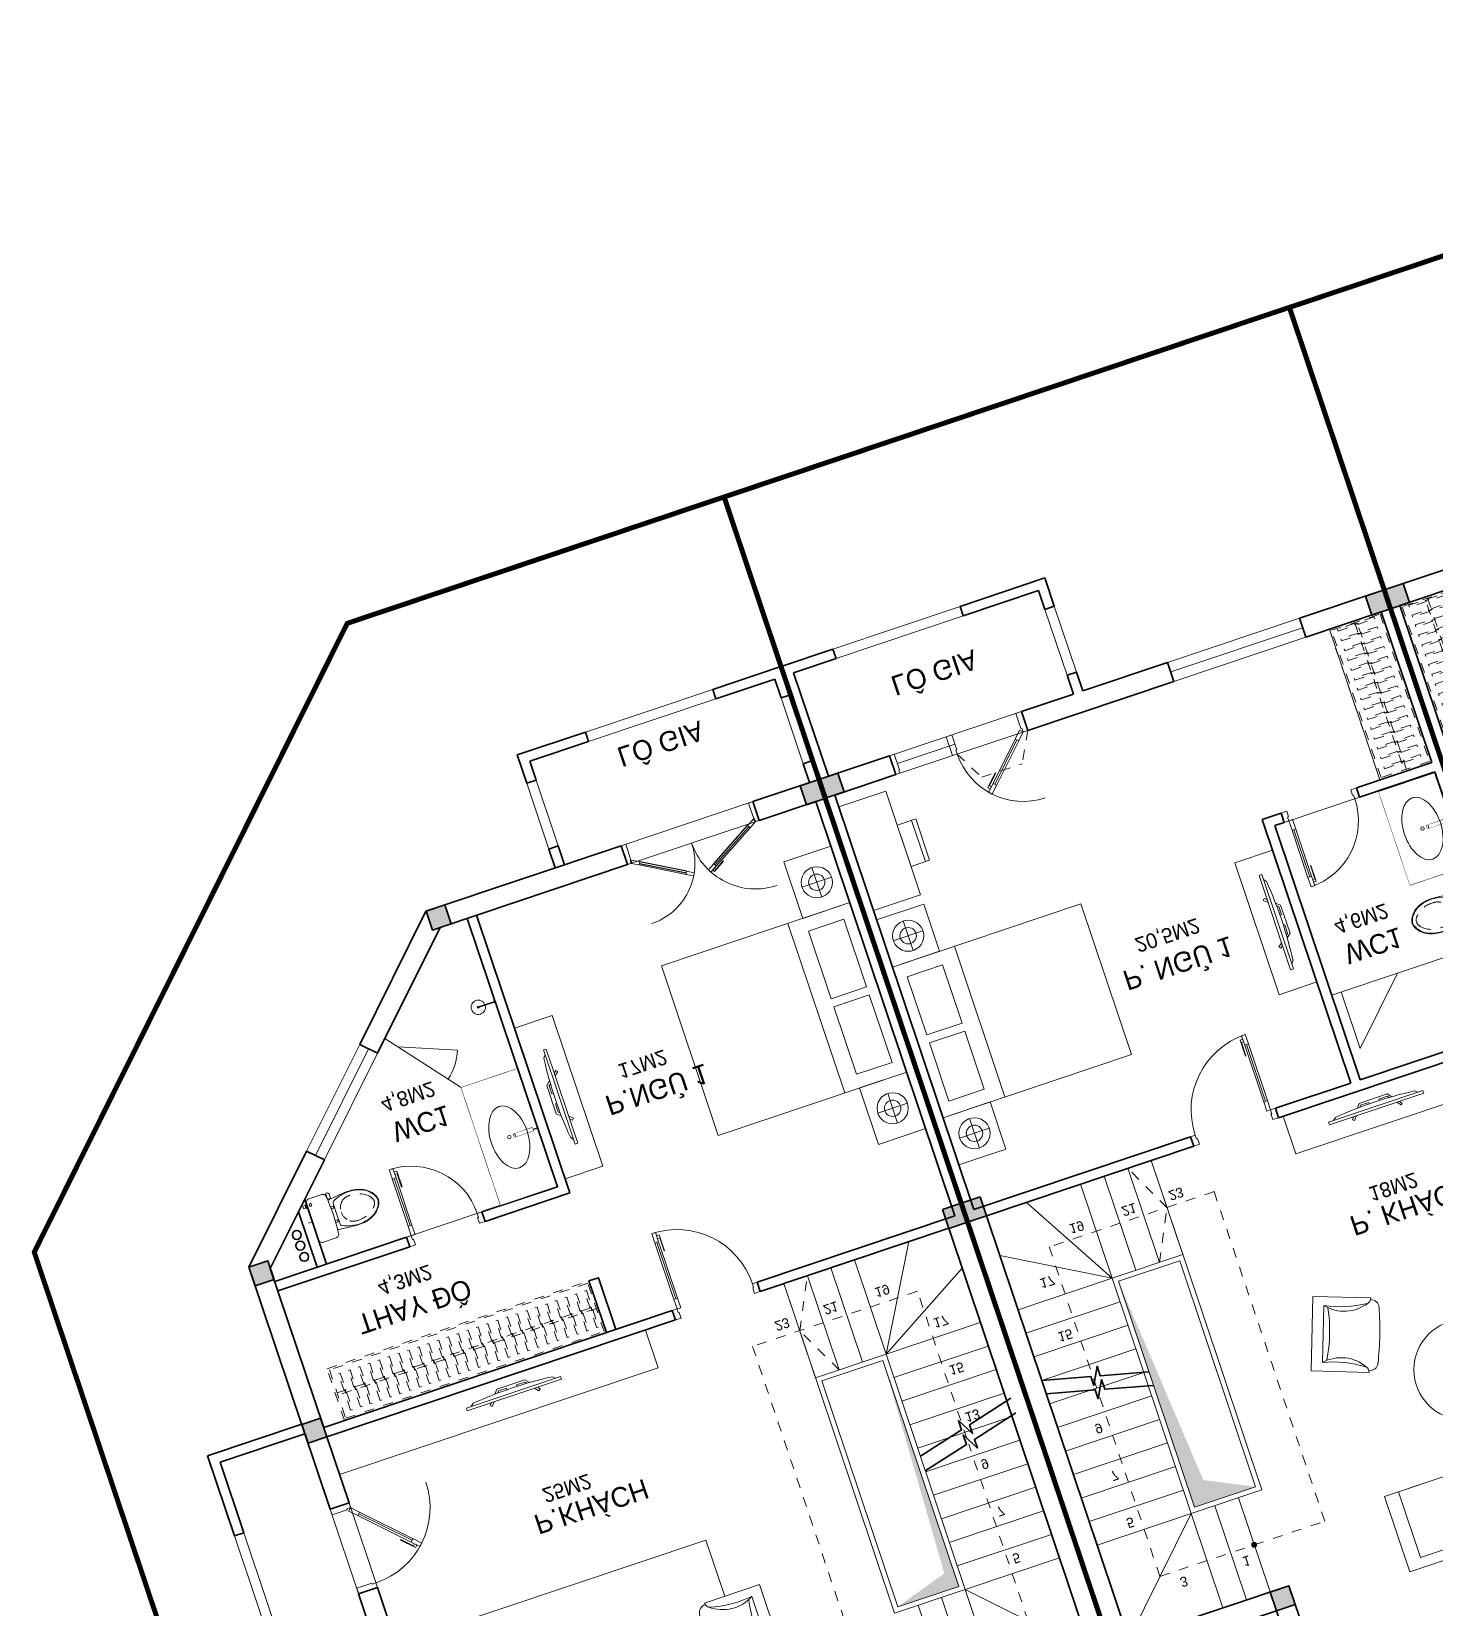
# Model space of a CAD drawing. Header units: metres. Extents: x 568336 to 569219, y 2065964 to 2066430.
# Drawn here: x 568374.73 to 568388.86, y 2065997.92 to 2066013.79 of the extents above; entities that cross this region are included whole.
import ezdxf

# ---------------------------------------------------------------- set-up
doc = ezdxf.new("R2010")
doc.units = ezdxf.units.M
for name, pattern in [('$AUDIT_BAD_LTYPE2', [0]), ('CENTER', [2, 1.25, -0.25, 0.25, -0.25]), ('HIDDEN', [0.375, 0.25, -0.125]), ('HIDDEN2', [0.1875, 0.125, -0.0625]), ('X-5M-G-MB PHONGNGU$0$HIDDEN2', [0.1875, 0.125, -0.0625]), ('xref-thap C (mb tang 32-2)$0$HIDDEN', [0.375, 0.25, -0.125])]:
    doc.linetypes.add(name, pattern=pattern)
doc.layers.get('0').update_dxf_attribs({"linetype": 'CONTINUOUS'})
doc.layers.get('DEFPOINTS').update_dxf_attribs({"linetype": 'CONTINUOUS'})
for name, color, linetype, lineweight in [('-CENTER', 143, 'CENTER', 13), ('-CONCRETE', 1, 'CONTINUOUS', 35), ('-DIM', 9, 'CONTINUOUS', 13), ('-DOOR', 137, 'CONTINUOUS', 9), ('-FURNITURE', 46, 'CONTINUOUS', 9), ('-HATCH', 8, 'CONTINUOUS', 5), ('-KH', 143, 'CONTINUOUS', 13), ('-LINE1', 7, 'CONTINUOUS', 18), ('-LINE2', 252, 'CONTINUOUS', 9), ('-STEEL1', 1, 'CONTINUOUS', 35), ('-TEXT', 7, 'CONTINUOUS', 15), ('-WALL', 4, 'CONTINUOUS', 35), ('TEXT25', 2, 'CONTINUOUS', 13)]:
    doc.layers.add(name, color=color, linetype=linetype, lineweight=lineweight)
for name, color, linetype in [('-RANH GIOI LO DAT', 12, 'CONTINUOUS'), ('APOLIC', 7, 'CONTINUOUS'), ('ChiaLo', 128, 'CENTER'), ('ViaHeS', 32, 'CONTINUOUS')]:
    doc.layers.add(name, color=color, linetype=linetype)
doc.styles.add('SVN_AVO_thuong', font='')
doc.styles.add('T1', font='', dxfattribs={"height": 200})
doc.styles.add('vnavanth', font='', dxfattribs={"width": 0.8})
doc.styles.get('SVN_AVO_thuong').set_extended_font_data('SVN-Avo')
doc.styles.get('T1').set_extended_font_data('VNgeometric Light')
doc.styles.get('vnavanth').set_extended_font_data('.VnAvantH')

# ---------------------------------------------------------------- blocks, each defined once
blk = doc.blocks.new('*U145')
at = {"linetype": 'X-5M-G-MB PHONGNGU$0$HIDDEN2'}
for points in [[(0, 600), (0, 0), (1746, 0), (1746, 600)], [(1726, 580), (1726, 20), (20, 20), (20, 580)], [(1726, 287), (1726, 313), (20, 313), (20, 287)], [(114, 319), (109, 319), (109, 280), (114, 280)], [(228, 319), (223, 319), (223, 280), (228, 280)], [(342, 319), (337, 319), (337, 280), (342, 280)], [(456, 319), (451, 319), (451, 280), (456, 280)], [(570, 319), (565, 319), (565, 280), (570, 280)], [(684, 319), (679, 319), (679, 280), (684, 280)], [(798, 319), (793, 319), (793, 280), (798, 280)], [(912, 319), (907, 319), (907, 280), (912, 280)], [(1026, 319), (1021, 319), (1021, 280), (1026, 280)], [(1140, 319), (1135, 319), (1135, 280), (1140, 280)], [(1254, 319), (1249, 319), (1249, 280), (1254, 280)], [(1368, 319), (1363, 319), (1363, 280), (1368, 280)], [(1482, 319), (1477, 319), (1477, 280), (1482, 280)], [(1596, 319), (1591, 319), (1591, 280), (1596, 280)], [(1710, 319), (1705, 319), (1705, 280), (1710, 280)]]:
    blk.add_lwpolyline(points, close=True, dxfattribs=at)
for points in [[(122, 313), (122, 515), (100, 515), (100, 313)], [(236, 313), (236, 515), (214, 515), (214, 313)], [(350, 313), (350, 515), (328, 515), (328, 313)], [(464, 313), (464, 515), (442, 515), (442, 313)], [(578, 313), (578, 515), (556, 515), (556, 313)], [(692, 313), (692, 515), (670, 515), (670, 313)], [(806, 313), (806, 515), (784, 515), (784, 313)], [(920, 313), (920, 515), (898, 515), (898, 313)], [(1034, 313), (1034, 515), (1012, 515), (1012, 313)], [(1148, 313), (1148, 515), (1126, 515), (1126, 313)], [(1262, 313), (1262, 515), (1240, 515), (1240, 313)], [(1376, 313), (1376, 515), (1354, 515), (1354, 313)], [(1490, 313), (1490, 515), (1468, 515), (1468, 313)], [(1604, 313), (1604, 515), (1582, 515), (1582, 313)], [(1718, 313), (1718, 515), (1696, 515), (1696, 313)], [(100, 287), (100, 92), (122, 92), (122, 287)], [(214, 287), (214, 92), (236, 92), (236, 287)], [(328, 287), (328, 92), (350, 92), (350, 287)], [(442, 287), (442, 92), (464, 92), (464, 287)], [(556, 287), (556, 92), (578, 92), (578, 287)], [(670, 287), (670, 92), (692, 92), (692, 287)], [(784, 287), (784, 92), (806, 92), (806, 287)], [(898, 287), (898, 92), (920, 92), (920, 287)], [(1012, 287), (1012, 92), (1034, 92), (1034, 287)], [(1126, 287), (1126, 92), (1148, 92), (1148, 287)], [(1240, 287), (1240, 92), (1262, 92), (1262, 287)], [(1354, 287), (1354, 92), (1376, 92), (1376, 287)], [(1468, 287), (1468, 92), (1490, 92), (1490, 287)], [(1582, 287), (1582, 92), (1604, 92), (1604, 287)], [(1696, 287), (1696, 92), (1718, 92), (1718, 287)]]:
    blk.add_lwpolyline(points, dxfattribs=at)
blk = doc.blocks.new('Sink_Cicle')
blk.add_lwpolyline([(17, -50), (-17, -50), (-18, -252), (17, -252)], close=True)
blk.add_circle((0, -300), 17.5)
at = {"layer": 'DEFPOINTS'}
blk.add_line((0, -100), (0, 0), dxfattribs=at)
blk.add_wipeout([(17, -50), (-17, -50), (-18, -252), (17, -252)])
at = {"layer": '-FURNITURE', "linetype": 'Continuous'}
blk.add_ellipse((0, -300), major_axis=(-325, 0), ratio=0.584615, dxfattribs=at)
blk.add_line((-18, -237), (17, -237))
blk = doc.blocks.new('*U146')
at = {"ltscale": 300}
blk.add_lwpolyline([(0, 0), (999, 0), (999, -600), (0, -600)], close=True, dxfattribs=at)
blk.add_wipeout([(0, 0), (999, 0), (999, -600), (0, -600)], dxfattribs=at)
blk.add_blockref('Sink_Cicle', (500, 0), dxfattribs=at)
blk = doc.blocks.new('XR.MB.LM123$0$tvi 1')
blk.add_lwpolyline([(29, 0), (29, -1000), (0, -1000), (0, 0)], close=True)
for points in [[(29, -50), (52, -81)], [(-24, -236), (-39, -252)], [(0, -285), (-39, -252)], [(0, -256), (-24, -236)], [(70, -315), (111, -350), (111, -650), (70, -685)], [(89, -446), (89, -360), (71, -345)], [(89, -446), (73, -446)], [(89, -554), (89, -640), (71, -655)], [(89, -554), (73, -554)], [(0, -715), (-39, -748)], [(-24, -764), (-39, -748)], [(0, -744), (-24, -764)], [(29, -950), (52, -919)]]:
    blk.add_lwpolyline(points)
blk.add_arc((-4025, -500), 4099, 354.1311, 5.8689)
blk = doc.blocks.new('SOFA 2500')
at = {"layer": '-FURNITURE'}
for p, q in [((267949, 8788), (268649, 8788)), ((267949, 8055), (268649, 8055))]:
    blk.add_line(p, q, dxfattribs=at)
for points in [[(267849, 9672), (268649, 9672), (268649, 7172), (267849, 7172)], [(267949, 9522), (268649, 9522), (268649, 7322), (267949, 7322)]]:
    blk.add_lwpolyline(points, close=True, dxfattribs=at)
blk = doc.blocks.new('A$C18091ED7')
for p, q in [((0, -42), (0, 0)), ((146, -27), (179, -27)), ((146, -27), (146, -30)), ((146, -30), (166, -30)), ((153, -37), (146, -30)), ((152, 0), (152, -27)), ((152, 0), (179, 0)), ((153, -37), (166, -37)), ((153, -40), (153, -37)), ((153, -40), (178, -40)), ((153, -40), (178, -40)), ((153, -40), (153, -42)), ((185, -30), (166, -30)), ((178, -37), (166, -37)), ((185, -30), (178, -37)), ((178, -37), (178, -40)), ((178, -40), (178, -42)), ((179, 0), (179, -27)), ((179, -27), (185, -27)), ((185, -27), (185, -30)), ((-83, -267), (-83, -300)), ((-83, -278), (-83, -288)), ((-61, -290), (-83, -290)), ((-63, -265), (-81, -265)), ((-61, -267), (-61, -300)), ((61, -267), (61, -300)), ((61, -290), (83, -290)), ((63, -265), (81, -265)), ((83, -267), (83, -300)), ((83, -278), (83, -288)), ((165, -262), (165, -290)), ((168, -260), (228, -260)), ((168, -292), (207, -292)), ((231, -274), (231, -262))]:
    blk.add_line(p, q)
for points in [[(230, -219, -0.137407), (225, -235), (222, -241, -0.236081), (198, -255, -0.051961), (-198, -255, -0.236081), (-222, -241), (-225, -235, -0.137407), (-230, -219), (-230, -72, -0.198912), (-226, -63), (-209, -46, -0.198912), (-200, -42), (0, -42), (200, -42, -0.198912), (209, -46), (226, -63, -0.198912), (230, -72)], [(144, -619, -0.212405), (26, -734, -0.027685), (-1, -739, -0.022279), (-26, -734, -0.212405), (-144, -619, -0.142796), (-167, -428, -0.093005), (-128, -309, -0.256439), (-111, -300), (0, -300), (111, -300, -0.256439), (128, -309, -0.093005), (167, -428, -0.142796)]]:
    blk.add_lwpolyline(points, format="xyb", close=True)
at = {"linetype": 'xref-thap C (mb tang 32-2)$0$HIDDEN', "ltscale": 100}
blk.add_lwpolyline([(61, -669, -0.199031), (0, -699, -0.199031), (-61, -669, -0.218924), (-132, -478, -0.153791), (-112, -404, -0.236701), (0, -348, -0.236701), (112, -404, -0.153791), (132, -478, -0.218924)], format="xyb", close=True, dxfattribs=at)
blk.add_circle((166, -78), 13.9)
for centre, radius, start, end in [((-81, -267), 1.98, 90, 180), ((-63, -267), 1.98, 0, 90), ((63, -267), 1.98, 90, 180), ((81, -267), 1.98, 0, 90), ((168, -262), 2.47, 90, 180), ((168, -290), 2.47, 180, 270), ((207, -277), 15.5, 270, 306.4659), ((168, -225), 80.1, 306.4659, 320.3123), ((228, -274), 2.47, 320.3123, 0)]:
    blk.add_arc(centre, radius, start, end)
for points in [[(-156, -259), (-157, -267), (-164, -328), (-169, -385), (-184, -528), (-136, -679), (-50, -735), (-20, -741), (0, -744)], [(156, -259), (157, -267), (164, -328), (169, -385), (184, -528), (136, -679), (50, -735), (20, -741), (0, -744)]]:
    blk.add_open_spline(points, degree=3, knots=[130.613938, 130.613938, 130.613938, 130.613938, 152.852109, 311.129351, 417.703951, 561.383393, 697.692632, 710.812262, 710.812262, 710.812262, 710.812262])
blk = doc.blocks.new('X-5M-G-MB PHONGNGU$0$A$C25DB0C3F')
at = {"elevation": 0}
for points in [[(0, 438), (197, 438), (197, 0), (0, 0)], [(197, 438), (197, 0), (0, 0), (0, 438)]]:
    blk.add_lwpolyline(points, close=True, dxfattribs=at)
at = {"elevation": 0, "flags": 128}
blk.add_lwpolyline([(44, 438), (44, 0)], dxfattribs=at)
blk = doc.blocks.new('G1600')
for p, q in [((137477, -212827), (139077, -212827)), ((137228, -213392), (137228, -213077)), ((139326, -213392), (139326, -213077)), ((137385, -213234), (137070, -213234)), ((139169, -213234), (139484, -213234))]:
    blk.add_line(p, q)
blk.add_lwpolyline([(137477, -213484), (137477, -211484), (139077, -211484), (139077, -213484), (137477, -213484)])
for points in [[(136977, -213484), (136977, -212984), (137477, -212984), (137477, -213484)], [(137617, -213375), (137617, -212999), (138235, -212999), (138235, -213375)], [(138937, -213375), (138937, -212999), (138320, -212999), (138320, -213375)], [(139577, -213484), (139577, -212984), (139077, -212984), (139077, -213484)]]:
    blk.add_lwpolyline(points, close=True)
for centre, radius in [((137228, -213234), 157), ((137228, -213234), 82.4), ((139326, -213234), 157), ((139326, -213234), 82.4)]:
    blk.add_circle(centre, radius)
blk = doc.blocks.new('ghe11asdsdsdsd')
at = {"layer": '-FURNITURE', "ltscale": 5}
for p, q in [((-454, 642), (-454, -60)), ((447, 643), (445, -59)), ((339, 75), (-348, 74)), ((445, -59), (-454, -60))]:
    blk.add_line(p, q, dxfattribs=at)
for centre, radius, start, end in [((-557, 172), 481, 73.628, 77.6744), ((-330, 640), 103, 97.7909, 180.472), ((-435, 586), 50, 17.2905, 73.628), ((-753, 311), 469, 329.603, 39.8271), ((-1717, 235), 1379, 353.2677, 15.3477), ((14, -3057), 3816, 85.1505, 95.3732), ((745, 311), 469, 140.0382, 210.2652), ((1709, 233), 1379, 164.5193, 186.6002), ((322, 644), 103, 359.5522, 82.2333), ((428, 586), 50, 106.2084, 162.5459), ((548, 172), 481, 102.162, 106.2084), ((-1, -1576), 1730, 79.6029, 100.5814)]:
    blk.add_arc(centre, radius, start, end, dxfattribs=at)
blk = doc.blocks.new('*U150')
at = {"linetype": '$AUDIT_BAD_LTYPE2'}
for p, q in [((70, 100), (70, 600)), ((90, 600), (90, 100))]:
    blk.add_line(p, q, dxfattribs=at)
for points in [[(50, 600), (90, 600), (90, 700), (50, 700), (50, 600)], [(50, 603), (50, 100)], [(50, 100), (90, 100), (90, 0), (50, 0), (50, 100)]]:
    blk.add_lwpolyline(points)
for points in [[(118, 495), (118, 664), (90, 664), (90, 636), (113, 636), (113, 495)], [(0, 0), (50, 0), (50, -40), (60, -40), (60, -100), (0, -100)], [(800, 0), (750, 0), (750, -40), (740, -40), (740, -100), (800, -100)]]:
    blk.add_lwpolyline(points, close=True)
at = {"linetype": '$AUDIT_BAD_LTYPE2', "ltscale": 0.3}
blk.add_arc((50, 0), 700, 0, 90, dxfattribs=at)
blk = doc.blocks.new('*U152')
at = {"linetype": '$AUDIT_BAD_LTYPE2'}
for p, q in [((70, 100), (70, 700)), ((90, 700), (90, 100))]:
    blk.add_line(p, q, dxfattribs=at)
for points in [[(50, 700), (90, 700), (90, 800), (50, 800), (50, 700)], [(50, 703), (50, 100)], [(50, 100), (90, 100), (90, 0), (50, 0), (50, 100)]]:
    blk.add_lwpolyline(points)
for points in [[(118, 595), (118, 764), (90, 764), (90, 736), (113, 736), (113, 595)], [(0, 0), (50, 0), (50, -40), (60, -40), (60, -100), (0, -100)], [(900, 0), (850, 0), (850, -40), (840, -40), (840, -100), (900, -100)]]:
    blk.add_lwpolyline(points, close=True)
at = {"linetype": '$AUDIT_BAD_LTYPE2', "ltscale": 0.3}
blk.add_arc((50, 0), 800, 0, 90, dxfattribs=at)
blk = doc.blocks.new('X-5M-DH-2-CORE$0$A$C75E80C28')
at = {"layer": '-LINE2', "linetype": 'Continuous', "ltscale": 2}
for p, q in [((-731, -149), (731, -149)), ((-731, -1305), (-731, -149)), ((-557, -112), (-560, -112)), ((-510, -22), (-510, -51)), ((-507, -22), (-510, -22)), ((-510, -109), (-510, -79)), ((-507, -22), (-507, -51)), ((-507, -109), (-507, -79)), ((-456, -57), (-501, -57)), ((-456, -60), (-501, -60)), ((-456, -70), (-501, -70)), ((-456, -73), (-501, -73)), ((-453, -63), (-453, -67)), ((-450, -63), (-450, -67)), ((450, -63), (450, -67)), ((453, -63), (453, -67)), ((456, -57), (501, -57)), ((456, -60), (501, -60)), ((456, -70), (501, -70)), ((456, -73), (501, -73)), ((457, -112), (460, -112)), ((507, -22), (510, -22)), ((507, -22), (507, -51)), ((507, -109), (507, -79)), ((510, -22), (510, -51)), ((510, -109), (510, -79)), ((731, -1305), (731, -149)), ((-700, -179), (700, -179)), ((-700, -1225), (-700, -179)), ((700, -1225), (700, -179)), ((-700, -1225), (-400, -1225)), ((-400, -1305), (-400, -1225)), ((700, -1225), (400, -1225)), ((400, -1305), (400, -1225)), ((840, -1305), (-840, -1305)), ((-840, -1365), (-840, -1305)), ((840, -1365), (-840, -1365)), ((840, -1395), (-840, -1395)), ((-840, -1395), (-840, -1455)), ((430, -1406), (-430, -1406)), ((-430, -1406), (-430, -1446)), ((425, -1309), (-425, -1309)), ((-425, -1343), (-425, -1309)), ((425, -1343), (-425, -1343)), ((0, -1309), (0, -1343)), ((0, -1406), (0, -1446)), ((425, -1343), (425, -1309)), ((430, -1406), (430, -1446)), ((840, -1365), (840, -1305)), ((840, -1395), (840, -1455)), ((-840, -1455), (-435, -1455)), ((-435, -1450), (-435, -1460)), ((-435, -1450), (-400, -1450)), ((-435, -1460), (-425, -1460)), ((-435, -1490), (-435, -1500)), ((-435, -1490), (-425, -1490)), ((-435, -1500), (-400, -1500)), ((-433, -1452), (-433, -1458)), ((-433, -1452), (-402, -1452)), ((-433, -1458), (-425, -1458)), ((-433, -1492), (-433, -1498)), ((-433, -1492), (-425, -1492)), ((-433, -1498), (-402, -1498)), ((430, -1446), (-430, -1446)), ((-425, -1458), (-425, -1460)), ((-425, -1490), (-425, -1492)), ((-402, -1452), (-402, -1498)), ((400, -1450), (-400, -1450)), ((-400, -1450), (-400, -1500)), ((400, -1450), (400, -1500)), ((435, -1450), (400, -1450)), ((435, -1500), (400, -1500)), ((402, -1452), (402, -1498)), ((433, -1452), (402, -1452)), ((433, -1498), (402, -1498)), ((433, -1458), (425, -1458)), ((425, -1458), (425, -1460)), ((435, -1460), (425, -1460)), ((425, -1490), (425, -1492)), ((435, -1490), (425, -1490)), ((433, -1492), (425, -1492)), ((433, -1452), (433, -1458)), ((433, -1492), (433, -1498)), ((435, -1450), (435, -1460)), ((840, -1455), (435, -1455)), ((435, -1490), (435, -1500))]:
    blk.add_line(p, q, dxfattribs=at)
for points in [[(-450, 0), (-450, -130), (450, -130), (450, 0)], [(-200, -29), (200, -29), (200, -101), (-200, -101)], [(-36, -584), (36, -584), (36, -984), (-36, -984)]]:
    blk.add_lwpolyline(points, close=True, dxfattribs=at)
for points in [[(-780, -789), (-751, -789, 0.414214), (-750, -788), (-750, -784), (-750, -780, 0.414214), (-751, -779), (-780, -779, -0.256978), (-784, -782), (-798, -782, -0.414214), (-801, -779), (-804, -749, 0.414214), (-807, -746), (-812, -746), (-812, -784), (-812, -821), (-807, -821, 0.414214), (-804, -818), (-801, -789, -0.414214), (-798, -786), (-784, -786, -0.256978), (-780, -789)], [(780, -789), (751, -789, -0.414214), (750, -788), (750, -784), (750, -780, -0.414214), (751, -779), (780, -779, 0.256978), (784, -782), (798, -782, 0.414214), (801, -779), (804, -749, -0.414214), (807, -746), (812, -746), (812, -784), (812, -821), (807, -821, -0.414214), (804, -818), (801, -789, 0.414214), (798, -786), (784, -786, 0.256978), (780, -789)]]:
    blk.add_lwpolyline(points, format="xyb", dxfattribs=at)
for centre, radius, start, end in [((-501, -51), 9.4, 180, 270), ((-501, -79), 9.4, 90, 180), ((-501, -51), 6.2, 180, 270), ((-501, -79), 6.2, 90, 180), ((-456, -63), 6.2, 0, 90), ((-456, -63), 3, 0, 90), ((-456, -67), 6.2, 270, 0), ((-456, -67), 3, 270, 0), ((456, -63), 6.2, 90, 180), ((456, -67), 6.2, 180, 270), ((456, -63), 3, 90, 180), ((456, -67), 3, 180, 270), ((501, -51), 6.2, 270, 0), ((501, -51), 9.4, 270, 0), ((501, -79), 9.4, 0, 90), ((501, -79), 6.2, 0, 90)]:
    blk.add_arc(centre, radius, start, end, dxfattribs=at)
blk = doc.blocks.new('A$C5C575821')
at = {"layer": '-CONCRETE'}
h = blk.add_hatch(color=256, dxfattribs=at)
h.dxf.hatch_style = 1
h.paths.add_polyline_path([(0, 200), (0, 0), (200, 0), (200, 200)])
blk.add_lwpolyline([(0, 0), (200, 0), (200, 200), (0, 200)], close=True, dxfattribs=at)
blk = doc.blocks.new('A$C3F71457E')
at = {"layer": '-CONCRETE'}
blk.add_lwpolyline([(0, -100), (0, 400), (-1500, 400), (-1500, -1400), (0, -1400), (0, -900), (200, -900), (200, -1600), (-1700, -1600), (-1700, 600), (200, 600), (200, -100), (0, -100)], dxfattribs=at)
at = {"layer": '-LINE1'}
blk.add_line((0, -900), (0, -100), dxfattribs=at)
at = {"layer": '-WALL'}
for p in [(-1700, 400), (0, 400), (-1700, -1600), (0, -1600)]:
    blk.add_blockref('A$C5C575821', p, dxfattribs=at)
at = {"color": 2, "rotation": 90}
blk.add_blockref('X-5M-DH-2-CORE$0$A$C75E80C28', (-1500, -500), dxfattribs=at)
blk = doc.blocks.new('*U151')
at = {"linetype": '$AUDIT_BAD_LTYPE2'}
for p, q in [((135, 57), (488, 410)), ((503, 396), (149, 42))]:
    blk.add_line(p, q, dxfattribs=at)
for points in [[(474, 424), (503, 396), (573, 467), (545, 495), (474, 424)], [(476, 426), (121, 71)], [(121, 71), (149, 42), (78, -28), (50, 0), (121, 71)]]:
    blk.add_lwpolyline(points)
for points in [[(448, 301), (568, 421), (548, 441), (528, 421), (544, 405), (444, 305)], [(0, 0), (50, 0), (50, -40), (60, -40), (60, -199), (0, -199)], [(800, 0), (750, 0), (750, -40), (740, -40), (740, -199), (800, -199)]]:
    blk.add_lwpolyline(points, close=True)
at = {"linetype": '$AUDIT_BAD_LTYPE2', "ltscale": 0.3}
blk.add_arc((50, 0), 700, 0, 90, dxfattribs=at)
blk = doc.blocks.new('TRUC M4')
at = {"layer": '-WALL'}
for p in [(-200, 14600), (5600, 14600), (-200, 9000), (5600, 9000), (-200, 4300), (5600, 4300), (-200, -200), (5600, -200)]:
    blk.add_blockref('A$C5C575821', p, dxfattribs=at)
blk = doc.blocks.new('M4- T2')
at = {"layer": '-HATCH', "true_color": 0x8c8896}
h = blk.add_hatch(color=252, dxfattribs=at)
h.dxf.hatch_style = 1
edge = h.paths.add_edge_path()
edge.add_arc((718473, 40240), 24.6, 0, 360)
h = blk.add_hatch(color=252, dxfattribs=at)
h.dxf.hatch_style = 1
h.paths.add_polyline_path([(718672, 39690), (718023, 39690), (718023, 37290), (718195, 39459)])
at = {"layer": '-DOOR'}
for p, q in [((721073, 33441), (721873, 33441)), ((718183, 31641), (717572, 31641)), ((720473, 31741), (721873, 31741)), ((720473, 31741), (720473, 31541)), ((720473, 31641), (721873, 31641)), ((720473, 31541), (721873, 31541))]:
    blk.add_line(p, q, dxfattribs=at)
for points in [[(717523, 31741), (718923, 31741), (718923, 31541), (717523, 31541)], [(720473, 31741), (721873, 31741), (721873, 31541), (720473, 31541)]]:
    blk.add_lwpolyline(points, dxfattribs=at)
blk.add_lwpolyline([(717523, 31741), (717564, 31741), (717564, 31708), (717572, 31708), (717572, 31541), (717523, 31541)], close=True, dxfattribs=at)
at = {"layer": '-FURNITURE'}
for p, q in [((720973, 35241), (722673, 35241)), ((722123, 33341), (722123, 31741))]:
    blk.add_line(p, q, dxfattribs=at)
for points in [[(720123, 36641), (721951, 36641), (721951, 36241), (720123, 36241)], [(720473, 33667), (720473, 35069), (720873, 35065), (720873, 33667)], [(716873, 32967), (717373, 32967), (717373, 31867), (716873, 31867)]]:
    blk.add_lwpolyline(points, close=True, dxfattribs=at)
blk.add_lwpolyline([(721073, 35241), (721073, 35841), (721673, 35241)], dxfattribs=at)
blk.add_circle((721037, 39240), 506, dxfattribs=at)
at = {"layer": '-KH', "linetype": 'HIDDEN2', "ltscale": 5}
blk.add_lwpolyline([(717473, 40240), (719222, 40240), (719222, 36740), (717473, 36740)], close=True, dxfattribs=at)
blk.add_lwpolyline([(718473, 37240), (718722, 36740), (718473, 36240)], dxfattribs=at)
at = {"layer": '-KH'}
blk.add_circle((718473, 40240), 24.6, dxfattribs=at)
at = {"layer": '-LINE1'}
for p, q in [((717973, 39740), (716973, 40741)), ((717973, 40740), (717973, 39740)), ((718223, 39740), (718223, 40740)), ((718223, 40740), (718223, 39740)), ((718473, 39740), (718473, 40740)), ((718473, 40740), (718473, 39740)), ((717973, 37240), (717973, 39740)), ((717973, 39740), (718722, 39740)), ((718722, 37290), (718722, 39740)), ((718023, 37290), (718023, 39690)), ((718023, 39690), (718672, 39690)), ((718672, 37290), (718672, 39690)), ((717973, 37240), (716973, 36663)), ((717973, 37240), (717395, 36240)), ((717973, 37240), (718722, 37240)), ((717973, 36240), (717973, 37240)), ((718023, 37290), (718672, 37290)), ((718223, 37240), (718223, 36240)), ((718223, 36240), (718223, 37240)), ((718473, 37240), (718473, 36240)), ((718473, 36240), (718473, 37240)), ((718722, 36240), (718722, 37290)), ((718722, 37240), (718722, 36240)), ((718673, 30341), (717323, 30341))]:
    blk.add_line(p, q, dxfattribs=at)
at = {"layer": '-LINE1', "lineweight": 18}
for p, q in [((717973, 39740), (716973, 39740)), ((717973, 39490), (716973, 39490)), ((717973, 39240), (716973, 39240)), ((717973, 38990), (716973, 38990)), ((717973, 38740), (716973, 38740)), ((717973, 38490), (716973, 38490)), ((717973, 38240), (716973, 38240)), ((717973, 37990), (716973, 37990)), ((717973, 37740), (716973, 37740)), ((717973, 37490), (716973, 37490)), ((717973, 37240), (716973, 37240))]:
    blk.add_line(p, q, dxfattribs=at)
at = {"layer": '-LINE1'}
for points in [[(719473, 31341), (719473, 30641)], [(719573, 31341), (719573, 30641)], [(718673, 30441), (717323, 30441)]]:
    blk.add_lwpolyline(points, dxfattribs=at)
at = {"layer": '-LINE2', "linetype": 'HIDDEN2', "ltscale": 10}
for p, q in [((718173, 31741), (718333, 32041)), ((718333, 32041), (718762, 32041)), ((718923, 31741), (718762, 32041))]:
    blk.add_line(p, q, dxfattribs=at)
at = {"layer": '-RANH GIOI LO DAT', "linetype": 'HIDDEN', "ltscale": 10, "const_width": 50}
blk.add_lwpolyline([(716773, 48541), (722773, 48541), (722773, 28541), (716773, 28541)], close=True, dxfattribs=at)
at = {"layer": '-WALL'}
for p, q in [((722773, 46541), (722773, 32541)), ((722773, 31541), (722773, 46541)), ((716773, 40741), (716773, 31541)), ((716973, 36241), (716973, 40741)), ((719173, 36241), (716973, 36241)), ((719173, 36141), (719173, 36241)), ((722673, 36241), (720073, 36241)), ((720073, 36241), (720073, 36141)), ((716873, 31741), (716873, 36141)), ((716873, 36141), (719173, 36141)), ((720073, 36141), (720873, 36141)), ((720873, 36141), (720873, 33341)), ((720973, 36141), (722352, 36141)), ((720973, 33441), (720973, 36141)), ((720873, 33341), (721073, 33341)), ((721073, 33441), (720973, 33441)), ((721073, 33341), (721073, 33441)), ((721873, 33441), (721873, 33341)), ((721873, 33341), (722673, 33341)), ((722673, 33341), (722673, 31741)), ((717523, 31741), (716873, 31741)), ((717523, 31541), (717523, 31741)), ((718923, 31741), (720473, 31741)), ((718923, 31541), (718923, 31741)), ((720473, 31741), (720473, 31541)), ((722673, 31741), (721873, 31741)), ((721873, 31741), (721873, 31541)), ((716773, 30341), (716773, 31541)), ((716873, 31541), (717523, 31541)), ((716873, 30441), (716873, 31541)), ((719473, 31541), (718923, 31541)), ((719473, 31341), (719473, 31541)), ((720473, 31541), (719573, 31541)), ((719573, 31341), (719573, 31541)), ((721873, 31541), (722773, 31541)), ((719473, 31341), (719573, 31341)), ((719473, 30441), (719473, 30641)), ((719473, 30641), (719573, 30641)), ((719573, 30341), (719573, 30641)), ((717323, 30341), (716773, 30341)), ((717323, 30441), (716873, 30441)), ((717323, 30341), (717323, 30441)), ((718673, 30341), (718673, 30441)), ((718673, 30441), (719473, 30441)), ((718673, 30341), (719573, 30341))]:
    blk.add_line(p, q, dxfattribs=at)
for points in [[(718023, 38395), (717546, 38276), (717546, 38174), (717453, 38346), (717453, 38252), (716973, 38132)], [(718023, 38253), (717546, 38134), (717546, 38032), (717453, 38204), (717453, 38110), (716973, 37990)]]:
    blk.add_lwpolyline(points, dxfattribs=at)
at = {"layer": '-DIM', "xscale": -1, "rotation": 90}
blk.add_blockref('SOFA 2500', (729542, 308844), dxfattribs=at)
at = {"layer": '-DOOR', "rotation": 180}
blk.add_blockref('*U152', (720073, 36141), dxfattribs=at)
at = {"layer": '-DOOR'}
blk.add_blockref('*U150', (721073, 33441), dxfattribs=at)
at = {"layer": '-DOOR', "xscale": -1}
blk.add_blockref('*U151', (718923, 31741), dxfattribs=at)
at = {"layer": '-FURNITURE', "xscale": -0.8339792703841296, "yscale": 0.8339792703841296, "zscale": 0.8339792703841296, "rotation": 289.9411009505635}
blk.add_blockref('ghe11asdsdsdsd', (719746, 38430, 0), dxfattribs=at)
at = {"layer": '-FURNITURE', "extrusion": (0, 0, -1), "xscale": -1, "rotation": 90.00368972240832}
blk.add_blockref('XR.MB.LM123$0$tvi 1', (-721537, 36473), dxfattribs=at)
at = {"layer": '-FURNITURE'}
for name, p, rotation in [('G1600', (930357, 172644), 270), ('X-5M-G-MB PHONGNGU$0$A$C25DB0C3F', (717570, 32666), 180.0007140750975)]:
    blk.add_blockref(name, p, dxfattribs=dict(at, rotation=rotation))
at = {"layer": '-FURNITURE', "xscale": -1, "rotation": 270}
blk.add_blockref('A$C18091ED7', (722715, 34816), dxfattribs=at)
at = {"layer": '-FURNITURE', "extrusion": (0, 0, -1), "rotation": 179.9963102775916}
blk.add_blockref('XR.MB.LM123$0$tvi 1', (-720663, 33867), dxfattribs=at)
at = {"layer": '-FURNITURE', "extrusion": (0, 0, -1), "xscale": 0.916666666665974, "yscale": 0.916666666665974, "zscale": -0.916666666665974, "rotation": 270}
blk.add_blockref('*U145', (-722673, 33341), dxfattribs=at)
at = {"layer": '-WALL', "xscale": -1, "rotation": 180}
blk.add_blockref('A$C3F71457E', (718473, 41341), dxfattribs=at)
at = {"layer": '-TEXT', "style": 'T1'}
for s, p in [('3', (717648, 40317)), ('1', (718312, 40321)), ('5', (717326, 39581)), ('7', (717326, 39081)), ('9', (717326, 38581)), ('15', (717268, 37586)), ('17', (717268, 37017)), ('19', (717723, 36590)), ('21', (718279, 36590)), ('23 ', (718778, 36590))]:
    blk.add_text(s, height=100, rotation=360, dxfattribs=at).set_placement(p)
at = {"layer": 'TEXT25'}
for s, height, rotation, style, p in [('P. KHÁCH', 200, 360, 'SVN_AVO_thuong', (720418, 37415)), ('18M2', 150, 0, 'T1', (720696, 37195)), ('WC1', 200, 360, 'SVN_AVO_thuong', (721234, 34803)), ('4,6M2', 150, 360, 'T1', (721221, 34533)), ('P. NGỦ 1', 200, 360, 'SVN_AVO_thuong', (719039, 34347)), ('20,5M2', 150, 360, 'T1', (719263, 34070)), ('LÔ GIA', 200, 360, 'SVN_AVO_thuong', (717770, 30792))]:
    blk.add_text(s, height=height, rotation=rotation, dxfattribs=dict(at, style=style)).set_placement(p)
at = {"layer": '-FURNITURE', "extrusion": (0, 0, -1), "xscale": -1, "zscale": -1, "rotation": 90}
blk.add_blockref('*U146', (-722673, 34441), dxfattribs=at)
at = {"layer": '-WALL'}
for p, q in [((722673, 35241), (722673, 33441)), ((722673, 33441), (721873, 33441))]:
    blk.add_line(p, q, dxfattribs=at)
at = {"layer": '-STEEL1'}
blk.add_blockref('TRUC M4', (716973, 31741), dxfattribs=at)
blk = doc.blocks.new('*U172')
at = {"linetype": 'X-5M-G-MB PHONGNGU$0$HIDDEN2'}
for points in [[(0, 600), (0, 0), (3033, 0), (3033, 600)], [(3013, 580), (3013, 20), (20, 20), (20, 580)], [(3013, 287), (3013, 313), (20, 313), (20, 287)], [(114, 319), (109, 319), (109, 280), (114, 280)], [(228, 319), (223, 319), (223, 280), (228, 280)], [(342, 319), (337, 319), (337, 280), (342, 280)], [(456, 319), (451, 319), (451, 280), (456, 280)], [(570, 319), (565, 319), (565, 280), (570, 280)], [(684, 319), (679, 319), (679, 280), (684, 280)], [(798, 319), (793, 319), (793, 280), (798, 280)], [(912, 319), (907, 319), (907, 280), (912, 280)], [(1026, 319), (1021, 319), (1021, 280), (1026, 280)], [(1140, 319), (1135, 319), (1135, 280), (1140, 280)], [(1254, 319), (1249, 319), (1249, 280), (1254, 280)], [(1368, 319), (1363, 319), (1363, 280), (1368, 280)], [(1482, 319), (1477, 319), (1477, 280), (1482, 280)], [(1596, 319), (1591, 319), (1591, 280), (1596, 280)], [(1710, 319), (1705, 319), (1705, 280), (1710, 280)], [(1824, 319), (1819, 319), (1819, 280), (1824, 280)], [(1938, 319), (1933, 319), (1933, 280), (1938, 280)], [(2052, 319), (2047, 319), (2047, 280), (2052, 280)], [(2166, 319), (2161, 319), (2161, 280), (2166, 280)], [(2280, 319), (2275, 319), (2275, 280), (2280, 280)], [(2394, 319), (2389, 319), (2389, 280), (2394, 280)], [(2508, 319), (2503, 319), (2503, 280), (2508, 280)], [(2622, 319), (2617, 319), (2617, 280), (2622, 280)], [(2736, 319), (2731, 319), (2731, 280), (2736, 280)], [(2850, 319), (2845, 319), (2845, 280), (2850, 280)], [(2964, 319), (2959, 319), (2959, 280), (2964, 280)]]:
    blk.add_lwpolyline(points, close=True, dxfattribs=at)
for points in [[(122, 313), (122, 515), (100, 515), (100, 313)], [(236, 313), (236, 515), (214, 515), (214, 313)], [(350, 313), (350, 515), (328, 515), (328, 313)], [(464, 313), (464, 515), (442, 515), (442, 313)], [(578, 313), (578, 515), (556, 515), (556, 313)], [(692, 313), (692, 515), (670, 515), (670, 313)], [(806, 313), (806, 515), (784, 515), (784, 313)], [(920, 313), (920, 515), (898, 515), (898, 313)], [(1034, 313), (1034, 515), (1012, 515), (1012, 313)], [(1148, 313), (1148, 515), (1126, 515), (1126, 313)], [(1262, 313), (1262, 515), (1240, 515), (1240, 313)], [(1376, 313), (1376, 515), (1354, 515), (1354, 313)], [(1490, 313), (1490, 515), (1468, 515), (1468, 313)], [(1604, 313), (1604, 515), (1582, 515), (1582, 313)], [(1718, 313), (1718, 515), (1696, 515), (1696, 313)], [(1832, 313), (1832, 515), (1810, 515), (1810, 313)], [(1946, 313), (1946, 515), (1924, 515), (1924, 313)], [(2060, 313), (2060, 515), (2038, 515), (2038, 313)], [(2174, 313), (2174, 515), (2152, 515), (2152, 313)], [(2288, 313), (2288, 515), (2266, 515), (2266, 313)], [(2402, 313), (2402, 515), (2380, 515), (2380, 313)], [(2516, 313), (2516, 515), (2494, 515), (2494, 313)], [(2630, 313), (2630, 515), (2608, 515), (2608, 313)], [(2744, 313), (2744, 515), (2722, 515), (2722, 313)], [(2858, 313), (2858, 515), (2836, 515), (2836, 313)], [(2972, 313), (2972, 515), (2950, 515), (2950, 313)], [(100, 287), (100, 92), (122, 92), (122, 287)], [(214, 287), (214, 92), (236, 92), (236, 287)], [(328, 287), (328, 92), (350, 92), (350, 287)], [(442, 287), (442, 92), (464, 92), (464, 287)], [(556, 287), (556, 92), (578, 92), (578, 287)], [(670, 287), (670, 92), (692, 92), (692, 287)], [(784, 287), (784, 92), (806, 92), (806, 287)], [(898, 287), (898, 92), (920, 92), (920, 287)], [(1012, 287), (1012, 92), (1034, 92), (1034, 287)], [(1126, 287), (1126, 92), (1148, 92), (1148, 287)], [(1240, 287), (1240, 92), (1262, 92), (1262, 287)], [(1354, 287), (1354, 92), (1376, 92), (1376, 287)], [(1468, 287), (1468, 92), (1490, 92), (1490, 287)], [(1582, 287), (1582, 92), (1604, 92), (1604, 287)], [(1696, 287), (1696, 92), (1718, 92), (1718, 287)], [(1810, 287), (1810, 92), (1832, 92), (1832, 287)], [(1924, 287), (1924, 92), (1946, 92), (1946, 287)], [(2038, 287), (2038, 92), (2060, 92), (2060, 287)], [(2152, 287), (2152, 92), (2174, 92), (2174, 287)], [(2266, 287), (2266, 92), (2288, 92), (2288, 287)], [(2380, 287), (2380, 92), (2402, 92), (2402, 287)], [(2494, 287), (2494, 92), (2516, 92), (2516, 287)], [(2608, 287), (2608, 92), (2630, 92), (2630, 287)], [(2722, 287), (2722, 92), (2744, 92), (2744, 287)], [(2836, 287), (2836, 92), (2858, 92), (2858, 287)], [(2950, 287), (2950, 92), (2972, 92), (2972, 287)]]:
    blk.add_lwpolyline(points, dxfattribs=at)
blk = doc.blocks.new('A$C8a974c9c')
for p, q in [((1750, 2957), (1750, 2643)), ((1593, 2800), (1908, 2800)), ((1343, 2500), (1343, 700)), ((1750, 243), (1750, 557)), ((1593, 400), (1908, 400))]:
    blk.add_line(p, q)
for points in [[(2000, 3100), (1500, 3100), (1500, 2500), (2000, 2500)], [(1891, 2360), (1514, 2360), (1514, 1643), (1891, 1643)], [(1891, 840), (1514, 840), (1514, 1558), (1891, 1558)], [(2000, 100), (1500, 100), (1500, 700), (2000, 700)]]:
    blk.add_lwpolyline(points, close=True)
blk.add_lwpolyline([(2000, 2500), (0, 2500), (0, 700), (2000, 700), (2000, 2500)])
for centre, radius in [((1750, 2800), 157), ((1750, 2800), 82.4), ((1750, 400), 157), ((1750, 400), 82.4)]:
    blk.add_circle(centre, radius)
blk = doc.blocks.new('GHE600')
at = {"layer": '-FURNITURE'}
for p, q in [((269950, 8710), (270650, 8710)), ((269950, 8043), (270650, 8043))]:
    blk.add_line(p, q, dxfattribs=at)
for points in [[(270146, 9595), (270146, 10095), (270646, 10095), (270646, 9595)], [(269850, 9526), (270650, 9526), (270650, 7226), (269850, 7226)], [(269950, 9376), (270650, 9376), (270650, 7376), (269950, 7376)], [(270146, 7158), (270146, 6658), (270646, 6658), (270646, 7158)]]:
    blk.add_lwpolyline(points, close=True, dxfattribs=at)
at = {"layer": '-FURNITURE', "elevation": 0}
for points in [[(271287, 9830), (270646, 9832)], [(272038, 6909), (272634, 6908), (272634, 9823), (272038, 9826)], [(270262, 9595), (270262, 9526)], [(270262, 7226), (270262, 7158)], [(270646, 6917), (271287, 6913)]]:
    blk.add_lwpolyline(points, dxfattribs=at)
at = {"layer": '-FURNITURE'}
for centre, radius in [((270396, 9845), 200), ((270396, 9845), 150), ((270396, 6908), 200), ((270396, 6908), 150)]:
    blk.add_circle(centre, radius, dxfattribs=at)
at = {"layer": '-FURNITURE', "extrusion": (0, 0, -1)}
blk.add_ellipse((271662, 8365), major_axis=(0, 750), ratio=0.589994, dxfattribs=at)
at = {"layer": '-FURNITURE', "zscale": 0.83397927038413}
for p, xscale, yscale, rotation in [((271659, 10145, 0), 0.83397927038413, 0.83397927038413, 179.9447021404027), ((271659, 6608, 0), -0.8339792703841301, 0.8339792703841301, 0.05529785959737722)]:
    blk.add_blockref('ghe11asdsdsdsd', p, dxfattribs=dict(at, xscale=xscale, yscale=yscale, rotation=rotation))
blk = doc.blocks.new('*U176')
at = {"ltscale": 300}
blk.add_lwpolyline([(0, 0), (1254, 0), (1254, -600), (0, -600)], close=True, dxfattribs=at)
blk.add_wipeout([(0, 0), (1254, 0), (1254, -600), (0, -600)], dxfattribs=at)
blk.add_blockref('Sink_Cicle', (627, 0), dxfattribs=at)
blk = doc.blocks.new('A$Cbeb9f07c')
for points in [[(242, 68), (242, 75), (72, 76), (72, 68)], [(252, 58), (252, 86), (242, 86), (242, 58)]]:
    blk.add_lwpolyline(points, close=True)
for radius, start, end in [(72, 2.78, 357.1987), (8.35, 24.8249, 335.1538)]:
    blk.add_arc((72, 72), radius, start, end)
blk = doc.blocks.new('*U173')
at = {"ltscale": 0.3}
for points in [[(883, 0, 0.414214), (50, 833, 0.414214)], [(883, 0, -0.414214), (1672, 789, -0.414214)]]:
    blk.add_lwpolyline(points, format="xyb", dxfattribs=at)
for points in [[(579, 338), (726, 423), (740, 399), (716, 384), (705, 404), (582, 333)], [(0, 0), (50, 0), (50, -40), (60, -40), (60, -246), (0, -246)], [(1722, 0), (1672, 0), (1672, -40), (1662, -40), (1662, -246), (1722, -246)]]:
    blk.add_lwpolyline(points, close=True)
for points in [[(685, 367), (705, 332), (792, 382), (772, 417), (685, 367)], [(1075, 344), (1055, 310), (969, 360), (989, 394), (1075, 344)], [(687, 368), (137, 50)], [(1073, 346), (1585, 50)], [(137, 50), (157, 15), (70, -35), (50, 0), (137, 50)], [(1585, 50), (1565, 15), (1652, -35), (1672, 0), (1585, 50)]]:
    blk.add_lwpolyline(points)
at = {"layer": 'APOLIC', "linetype": '$AUDIT_BAD_LTYPE2'}
for p, q in [((147, 33), (695, 349)), ((705, 332), (157, 15)), ((1055, 310), (1565, 15)), ((1575, 33), (1065, 327))]:
    blk.add_line(p, q, dxfattribs=at)
blk = doc.blocks.new('*U174')
at = {"linetype": '$AUDIT_BAD_LTYPE2'}
for p, q in [((135, 57), (559, 481)), ((573, 467), (149, 42))]:
    blk.add_line(p, q, dxfattribs=at)
for points in [[(547, 497), (121, 71)], [(545, 495), (573, 467), (644, 537), (616, 566), (545, 495)], [(121, 71), (149, 42), (78, -28), (50, 0), (121, 71)]]:
    blk.add_lwpolyline(points)
for points in [[(519, 372), (639, 492), (619, 512), (599, 492), (615, 476), (515, 376)], [(0, 0), (50, 0), (50, -40), (60, -40), (60, -199), (0, -199)], [(900, 0), (850, 0), (850, -40), (840, -40), (840, -199), (900, -199)]]:
    blk.add_lwpolyline(points, close=True)
at = {"linetype": '$AUDIT_BAD_LTYPE2', "ltscale": 0.3}
blk.add_arc((50, 0), 800, 0, 90, dxfattribs=at)
blk = doc.blocks.new('A$C18251349')
at = {"layer": '-LINE1'}
for points in [[(900, 4650), (1000, 4650), (1000, 3150), (900, 3150)], [(1000, 2350), (900, 2350), (900, 850), (1000, 850)]]:
    blk.add_lwpolyline(points, close=True, dxfattribs=at)
at = {"layer": '-WALL'}
for p, q in [((0, 5500), (1000, 5500)), ((0, 5500), (0, 5400)), ((0, 5400), (900, 5400)), ((900, 4650), (900, 5400)), ((1000, 4650), (1000, 5500)), ((900, 4650), (1000, 4650)), ((1000, 4650), (910, 4650)), ((900, 3150), (1000, 3150)), ((900, 3150), (900, 2350)), ((1000, 3150), (1000, 2350)), ((900, 2350), (1000, 2350)), ((900, 850), (1000, 850)), ((900, 850), (900, 100)), ((1000, 850), (1000, 0)), ((900, 100), (0, 100)), ((0, 100), (0, 0)), ((0, 0), (1000, 0))]:
    blk.add_line(p, q, dxfattribs=at)
blk = doc.blocks.new('*U18')
at = {"linetype": '$AUDIT_BAD_LTYPE2'}
for p, q in [((70, 100), (70, 600)), ((90, 600), (90, 100))]:
    blk.add_line(p, q, dxfattribs=at)
for points in [[(50, 600), (90, 600), (90, 700), (50, 700), (50, 600)], [(50, 603), (50, 100)], [(50, 100), (90, 100), (90, 0), (50, 0), (50, 100)]]:
    blk.add_lwpolyline(points)
for points in [[(118, 495), (118, 664), (90, 664), (90, 636), (113, 636), (113, 495)], [(0, 0), (50, 0), (50, -40), (60, -40), (60, -100), (0, -100)], [(800, 0), (750, 0), (750, -40), (740, -40), (740, -100), (800, -100)]]:
    blk.add_lwpolyline(points, close=True)
at = {"linetype": '$AUDIT_BAD_LTYPE2', "ltscale": 0.3}
blk.add_arc((50, 0), 700, 0, 90, dxfattribs=at)
blk = doc.blocks.new('TRUC M7')
at = {"layer": '-WALL'}
for p in [(-200, 11772), (4900, 11772), (6600, 11772), (-200, 6172), (-200, 1471), (6600, 1472), (-200, -199), (2630, -3028), (6600, -3028)]:
    blk.add_blockref('A$C5C575821', p, dxfattribs=at)
blk = doc.blocks.new('M7-T2')
at = {"layer": '-HATCH', "true_color": 0x8c8896}
h = blk.add_hatch(color=252, dxfattribs=at)
h.dxf.hatch_style = 1
h.paths.add_polyline_path([(202914, -160577), (203563, -160577), (203563, -162977), (203466, -160745)])
at = {"layer": '-CONCRETE'}
for centre in [(198373, -165817), (198373, -165937), (198373, -166050)]:
    blk.add_circle(centre, 45, dxfattribs=at)
at = {"layer": '-DOOR'}
for p, q in [((202713, -168526), (204113, -168526)), ((202713, -168726), (204113, -168726))]:
    blk.add_line(p, q, dxfattribs=at)
for points in [[(200213, -165676), (199413, -165676)], [(198805, -166748), (199654, -167596)]]:
    blk.add_lwpolyline(points, dxfattribs=at)
blk.add_lwpolyline([(198876, -166677), (199724, -167526), (199583, -167667), (198734, -166819)], close=True, dxfattribs=at)
at = {"layer": '-FURNITURE', "elevation": 0}
blk.add_lwpolyline([(198013, -163625), (201394, -163626), (201394, -164026), (198013, -164026)], close=True, dxfattribs=at)
at = {"layer": '-FURNITURE'}
blk.add_lwpolyline([(201513, -167326), (201513, -165726), (201113, -165726), (201113, -167326)], close=True, dxfattribs=at)
blk.add_lwpolyline([(199940, -167520), (200498, -167299)], dxfattribs=at)
blk.add_arc((199940, -167520), 600, 21.5554, 51.2575, dxfattribs=at)
at = {"layer": '-HATCH', "elevation": 0}
blk.add_lwpolyline([(197813, -162425), (198013, -162425), (198013, -163325), (197813, -163325)], close=True, dxfattribs=at)
at = {"layer": '-KH', "linetype": 'HIDDEN2', "ltscale": 5}
for points in [[(204113, -161953), (204113, -163526), (202364, -163526), (202364, -160026), (204113, -160026), (204113, -161901)], [(203114, -163026), (202864, -163526), (203114, -164026)]]:
    blk.add_lwpolyline(points, dxfattribs=at)
at = {"layer": '-LINE1'}
for p, q in [((203114, -160526), (203114, -159526)), ((203114, -159526), (203114, -160526)), ((203363, -160526), (203363, -159526)), ((203363, -159526), (203363, -160526)), ((203613, -159526), (203613, -160526)), ((203613, -160526), (202864, -160526)), ((202864, -162976), (202864, -160526)), ((203563, -160576), (202914, -160576)), ((202914, -162976), (202914, -160576)), ((203563, -162976), (203563, -160576)), ((203613, -163026), (203613, -160526)), ((202864, -164026), (202864, -162976)), ((203613, -163026), (202864, -163026)), ((202864, -163026), (202864, -164026)), ((203563, -162976), (202914, -162976)), ((203114, -163026), (203114, -164026)), ((203114, -164026), (203114, -163026)), ((203363, -163026), (203363, -164026)), ((203363, -164026), (203363, -163026)), ((203613, -164026), (203613, -163026)), ((203613, -163026), (204191, -164026)), ((203613, -163026), (204613, -163604)), ((204613, -164026), (202864, -164026)), ((204088, -169926), (202738, -169926))]:
    blk.add_line(p, q, dxfattribs=at)
at = {"layer": '-LINE1', "lineweight": 18}
for p, q in [((203613, -160526), (204613, -159526)), ((203613, -160526), (204613, -160526)), ((203613, -160776), (204613, -160776)), ((203613, -161026), (204613, -161026)), ((203613, -161276), (204613, -161276)), ((203613, -161526), (204613, -161526)), ((203613, -161776), (204613, -161776)), ((203613, -162026), (204613, -162026)), ((203613, -162276), (204613, -162276)), ((203613, -162526), (204613, -162526)), ((203613, -162776), (204613, -162776)), ((203613, -163026), (204613, -163026))]:
    blk.add_line(p, q, dxfattribs=at)
at = {"layer": '-LINE1'}
blk.add_lwpolyline([(202013, -168926), (202113, -168926), (202113, -169626), (202013, -169626)], close=True, dxfattribs=at)
for points in [[(204713, -168926), (204713, -169626)], [(204813, -168926), (204813, -169626)], [(204088, -169826), (202738, -169826)]]:
    blk.add_lwpolyline(points, dxfattribs=at)
at = {"layer": '-RANH GIOI LO DAT', "linetype": 'HIDDEN', "ltscale": 10, "const_width": 50}
blk.add_lwpolyline([(204813, -151726), (195813, -151726), (195813, -166726), (200813, -171726), (204813, -171726)], close=True, dxfattribs=at)
at = {"layer": '-WALL'}
for p, q in [((204813, -168726), (204813, -153726)), ((204613, -164026), (204613, -159526)), ((197813, -162425), (197813, -160775)), ((198013, -162425), (198013, -160775)), ((198013, -162425, 0), (197813, -162425, 0)), ((197813, -163325), (197813, -165897)), ((198013, -163325, 0), (197813, -163325, 0)), ((198013, -163325), (198013, -164026)), ((201713, -164026), (198013, -164026)), ((198013, -164126), (198013, -165815)), ((201713, -164126), (198013, -164126)), ((201713, -164026), (201713, -164126)), ((204613, -164026), (202613, -164026)), ((202613, -164026), (202613, -164126)), ((204713, -164126), (202613, -164126)), ((204713, -168526), (204713, -164126)), ((199413, -165576), (198013, -165576)), ((201113, -165576), (200213, -165576)), ((201113, -168526), (201113, -165576)), ((199413, -165676), (198013, -165676)), ((197813, -165897), (198734, -166819)), ((198013, -165815), (198876, -166677)), ((198734, -166819), (198876, -166677)), ((199583, -167667), (199724, -167526)), ((199724, -167526), (200724, -168526)), ((199583, -167667), (200641, -168726)), ((200724, -168526), (202713, -168526)), ((202713, -168726), (202713, -168526)), ((204113, -168526), (204713, -168526)), ((204113, -168726), (204113, -168526)), ((200641, -168726), (202713, -168726)), ((202013, -168926), (202013, -168726)), ((202113, -168926), (202113, -168726)), ((204113, -168726), (204813, -168726)), ((204713, -168926), (204713, -168726)), ((204813, -168926), (204813, -168726)), ((202113, -168926), (202013, -168926)), ((204713, -168926), (204813, -168926)), ((202013, -169926), (202013, -169626)), ((202113, -169626), (202013, -169626)), ((202113, -169826), (202113, -169626)), ((204713, -169826), (204713, -169626)), ((204713, -169626), (204813, -169626)), ((204813, -169926), (204813, -169626)), ((202738, -169826), (202113, -169826)), ((202738, -169926), (202738, -169826)), ((204088, -169926), (204088, -169826)), ((204088, -169826), (204713, -169826)), ((202738, -169926), (202013, -169926)), ((204088, -169926), (204813, -169926))]:
    blk.add_line(p, q, dxfattribs=at)
for points in [[(203613, -161787), (204090, -161906), (204090, -162007), (204183, -161836), (204183, -161929), (204663, -162049)], [(203613, -161942), (204090, -162061), (204090, -162162), (204183, -161991), (204183, -162084), (204663, -162204)], [(201013, -164126), (201013, -164676), (201113, -164676), (201113, -164126)], [(199413, -165676), (199413, -165576)], [(200213, -165676), (200213, -165576)], [(198463, -166265), (198463, -165676)], [(198563, -166365), (198563, -165676)]]:
    blk.add_lwpolyline(points, dxfattribs=at)
at = {"layer": '-DOOR', "rotation": 270}
blk.add_blockref('GHE600', (191474, 110806), dxfattribs=at)
at = {"layer": '-DOOR', "xscale": -1}
for name, p, rotation in [('*U174', (198013, -163325, 0), 270), ('*U152', (201713, -164126), 180), ('*U18', (199413, -165676), 180)]:
    blk.add_blockref(name, p, dxfattribs=dict(at, rotation=rotation))
at = {"layer": '-DOOR', "xscale": -0.8130081300813009, "yscale": 0.8130081300813009, "zscale": 0.8130081300813009}
blk.add_blockref('*U173', (204113, -168526), dxfattribs=at)
at = {"layer": '-FURNITURE', "extrusion": (0, 0, -1), "rotation": 269.9963102775916}
blk.add_blockref('XR.MB.LM123$0$tvi 1', (-199436, -163826), dxfattribs=at)
at = {"layer": '-FURNITURE', "extrusion": (0, 0, -1), "xscale": -0.916666666665974, "yscale": 0.916666666665974, "zscale": -0.916666666665974}
blk.add_blockref('*U172', (-198233, -164676), dxfattribs=at)
at = {"layer": '-FURNITURE', "xscale": -1}
for name, p, rotation in [('A$C8a974c9c', (202713, -164951), 180), ('A$C18091ED7', (198521, -166126), 90)]:
    blk.add_blockref(name, p, dxfattribs=dict(at, rotation=rotation))
at = {"layer": '-FURNITURE', "extrusion": (0, 0, -1), "xscale": -1, "rotation": 180.0036897224084}
blk.add_blockref('XR.MB.LM123$0$tvi 1', (-201348, -167026), dxfattribs=at)
at = {"layer": '-FURNITURE'}
blk.add_blockref('A$Cbeb9f07c', (200761, -167714), dxfattribs=at)
at = {"layer": '-WALL', "xscale": -1}
blk.add_blockref('A$C18251349', (197813, -164227), dxfattribs=at)
at = {"layer": '-TEXT', "style": 'T1'}
for s, p in [('5', (204166, -160711)), ('7', (204166, -161211)), ('9', (204166, -161711)), ('13', (204166, -162211)), ('15', (204166, -162711)), ('17', (204166, -163211)), ('23', (202643, -163692)), ('21', (203159, -163692)), ('19', (203705, -163692))]:
    blk.add_text(s, height=100, rotation=360, dxfattribs=at).set_placement(p)
at = {"layer": '-TEXT', "color": 2, "style": 'vnavanth'}
for s, p in [('p.kh¸ch', (199719, -162613, 0)), ('thay ®å', (198672, -165089)), ('p.ngñ 1', (201741, -166384)), ('wc1', (199620, -166813))]:
    blk.add_text(s, height=200, dxfattribs=at).set_placement(p)
at = {"layer": 'TEXT25'}
for s, height, rotation, style, p in [('25M2', 150, 360, 'T1', (199887, -162841, 0)), ('4,3M2', 150, 360, 'T1', (198981, -165348)), ('17M2', 150, 360, 'T1', (201968, -166647)), ('4,8M2', 150, 360, 'T1', (199598, -167086)), ('LÔ GIA', 200, 0, 'SVN_AVO_thuong', (202971, -169672))]:
    blk.add_text(s, height=height, rotation=rotation, dxfattribs=dict(at, style=style)).set_placement(p)
at = {"layer": '-FURNITURE', "extrusion": (0, 0, -1), "xscale": -1, "zscale": -1, "rotation": 90}
blk.add_blockref('*U176', (-201013, -165676), dxfattribs=at)
at = {"layer": '-FURNITURE'}
blk.add_lwpolyline([(200413, -166930), (199841, -167643)], dxfattribs=at)
at = {"layer": '-WALL'}
for p, q in [((201013, -165676), (200213, -165676)), ((201013, -168526), (201013, -165676))]:
    blk.add_line(p, q, dxfattribs=at)
at = {"layer": '-STEEL1'}
blk.add_blockref('TRUC M7', (198013, -165697), dxfattribs=at)

msp = doc.modelspace()

# ---------------------------------------------------------------- linework, layer by layer
at = {"layer": 'ChiaLo', "ltscale": 5}
for points in [[(568387.39, 2066011.016), (568393.754, 2065992.055)], [(568381.702, 2066009.107), (568388.065, 2065990.146)]]:
    msp.add_lwpolyline(points, dxfattribs=at)
at = {"layer": 'ViaHeS'}
msp.add_lwpolyline([(568377.91, 2066007.834), (568495.31, 2066047.233), (568501.415, 2066044.014), (568510.44, 2066012.22), (568505.716, 2066003.259), (568392.227, 2065965.173), (568385.896, 2065968.322), (568374.761, 2066001.503)], close=True, dxfattribs=at)

# ---------------------------------------------------------------- next in the draw order: block references
at = {"layer": '-CENTER', "color": 2, "true_color": 0xf1eb1f, "xscale": 0.001, "yscale": 0.001, "zscale": 0.001, "rotation": 198.551640014019}
msp.add_blockref('M4- T2', (569063.526, 2066268.03), dxfattribs=at)

# ---------------------------------------------------------------- next in the draw order: block references
at = {"layer": '-CENTER', "color": 2, "true_color": 0xf1eb1f, "xscale": -0.001, "yscale": 0.001, "zscale": 0.001, "rotation": 198.5516401853634}
msp.add_blockref('M4- T2', (567693.095, 2065808.117), dxfattribs=at)

# ---------------------------------------------------------------- next in the draw order: block references
at = {"layer": '-WALL', "color": 2, "true_color": 0xf1eb1f, "xscale": -0.0009999999999999998, "yscale": 0.001, "zscale": 0.001, "rotation": 198.5518476323032}
msp.add_blockref('M7-T2', (568242.169, 2065781.141), dxfattribs=at)

doc.saveas('drawing.dxf')
